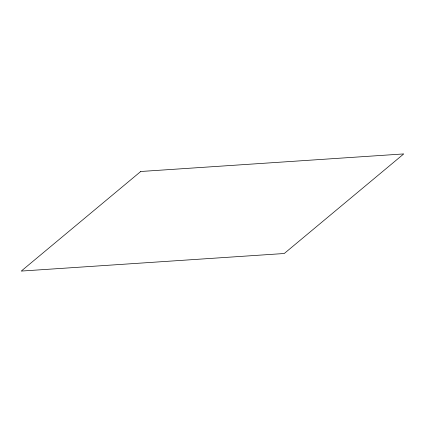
<?xml version="1.0" encoding="UTF-8"?>
<svg xmlns="http://www.w3.org/2000/svg" width="425" height="425" viewBox="0 0 425 425"><rect width="100%" height="100%" fill="white"/><g stroke="black" fill="none" stroke-linecap="round" stroke-linejoin="round"><path stroke-width="0.64" d="M140.744 171.493L21.25 271.076L284.256 253.507L403.75 153.924L140.744 171.493"/></g></svg>
